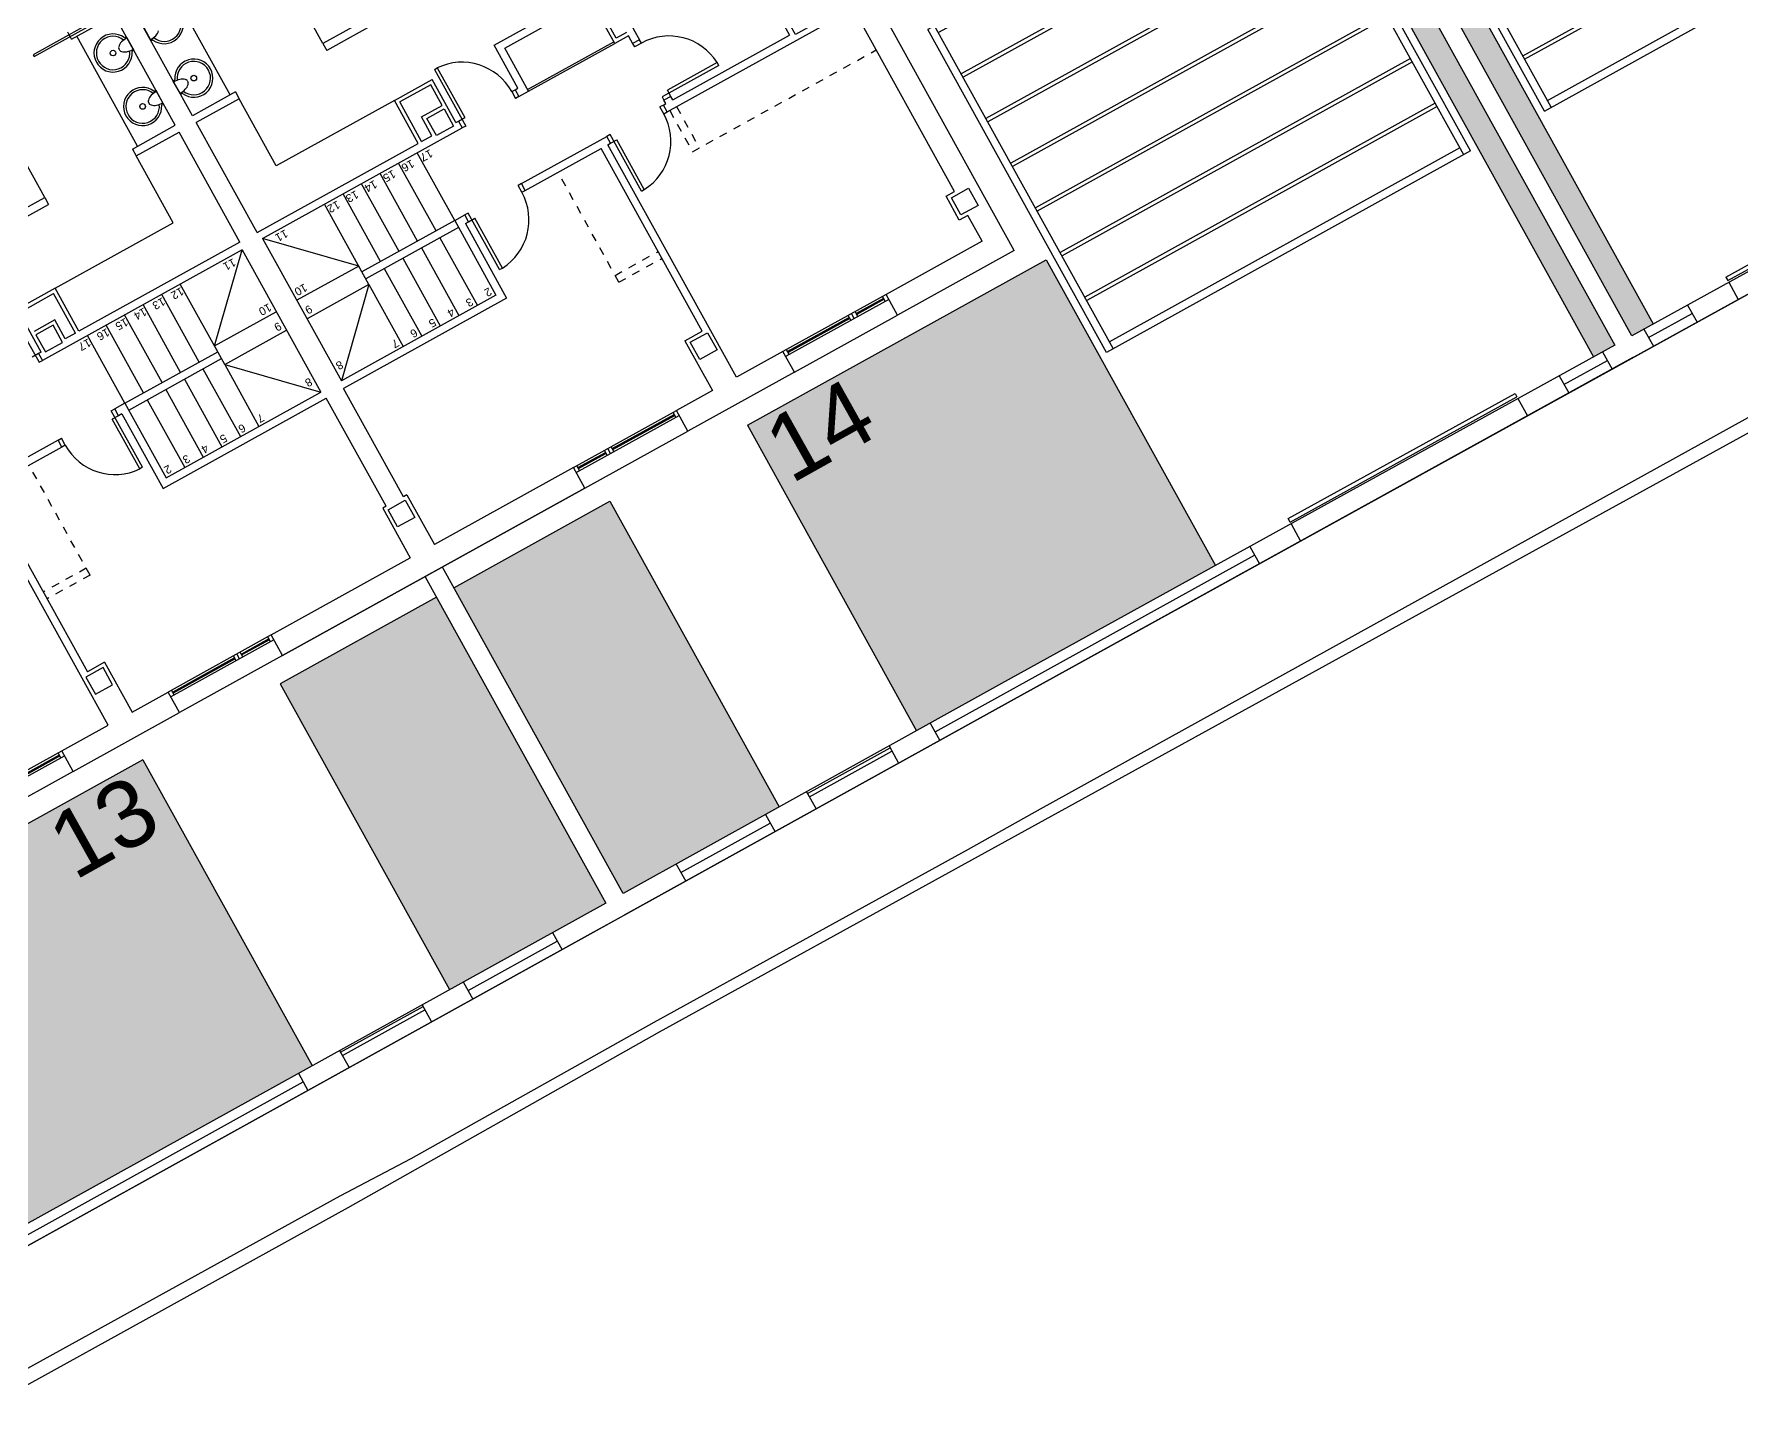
# Model space of a CAD drawing. Header units: millimetres. Extents: x 441061 to 442903, y 4515148 to 4515613.
# Drawn here: x 441826.2 to 441847.95, y 4515530.1 to 4515547.76 of the extents above; entities that cross this region are included whole.
import ezdxf
from ezdxf.enums import TextEntityAlignment as Align

# ---------------------------------------------------------------- set-up
doc = ezdxf.new("R2010")
doc.units = ezdxf.units.MM
doc.linetypes.add('RAYITAS', pattern=[0.375, 0.25, -0.125])
doc.layers.add('01_cesped', color=7, linetype='Continuous', true_color=0x659a66)
for name, color, linetype in [('01_cotas', 254, 'Continuous'), ('01_mono PRIMERA', 2, 'Continuous'), ('01_piscinas', 254, 'Continuous'), ('01_proyección', 4, 'RAYITAS'), ('01_PÉRGOLAS', 254, 'Continuous')]:
    doc.layers.add(name, color=color, linetype=linetype)
doc.styles.add('Estilo1', font='swissel.ttf')
doc.styles.add('NIEVES2', font='sanss___.ttf')

# ---------------------------------------------------------------- blocks, each defined once
blk = doc.blocks.new('A$C065C7C63')
at = {"layer": '01_mono PRIMERA', "color": 254}
for p, q in [((1.407, 13.1, 0), (1.407, 9.042, 0)), ((1.407, 13.1, 0), (3.107, 13.1, 0)), ((3.107, 13.1, 0), (3.107, 12.8, 0)), ((4.607, 13.1, 0), (3.107, 13.1, 0)), ((4.607, 13.1, 0), (4.607, 12.8, 0)), ((4.607, 13.1, 0), (6.157, 13.1, 0)), ((6.157, 13.1, 0), (6.157, 12.8, 0)), ((7.657, 13.1, 0), (6.157, 13.1, 0)), ((7.657, 13.1, 0), (7.657, 12.8, 0)), ((7.657, 13.1, 0), (12.057, 13.1, 0)), ((12.057, 13.1, 0), (7.657, 13.1, 0)), ((12.057, 13.1, 0), (12.057, 12.8, 0)), ((12.057, 13.1, 0), (13.557, 13.1, 0)), ((15.107, 13.1, 0), (13.557, 13.1, 0)), ((13.557, 13.1, 0), (13.557, 12.8, 0)), ((15.107, 13.1, 0), (15.107, 12.8, 0)), ((15.107, 13.1, 0), (16.607, 13.1, 0)), ((3.107, 12.87, 0), (4.607, 12.87, 0)), ((3.157, 12.87, 0), (3.157, 12.8, 0)), ((3.157, 12.842, 0), (3.557, 12.842, 0)), ((3.557, 12.87, 0), (3.557, 12.8, 0)), ((3.607, 12.87, 0), (3.607, 12.8, 0)), ((3.657, 12.87, 0), (3.657, 12.8, 0)), ((3.657, 12.842, 0), (4.557, 12.842, 0)), ((4.557, 12.87, 0), (4.557, 12.8, 0)), ((7.657, 12.87, 0), (6.157, 12.87, 0)), ((6.207, 12.87, 0), (6.207, 12.8, 0)), ((7.107, 12.842, 0), (6.207, 12.842, 0)), ((7.107, 12.87, 0), (7.107, 12.8, 0)), ((7.157, 12.87, 0), (7.157, 12.8, 0)), ((7.207, 12.87, 0), (7.207, 12.8, 0)), ((7.607, 12.842, 0), (7.207, 12.842, 0)), ((7.607, 12.87, 0), (7.607, 12.8, 0)), ((12.057, 12.87, 0), (13.557, 12.87, 0)), ((12.107, 12.87, 0), (12.107, 12.8, 0)), ((12.107, 12.842, 0), (12.507, 12.842, 0)), ((12.507, 12.87, 0), (12.507, 12.8, 0)), ((12.557, 12.87, 0), (12.557, 12.8, 0)), ((12.607, 12.87, 0), (12.607, 12.8, 0)), ((12.607, 12.842, 0), (13.507, 12.842, 0)), ((13.507, 12.87, 0), (13.507, 12.8, 0)), ((16.607, 12.87, 0), (15.107, 12.87, 0)), ((15.157, 12.87, 0), (15.157, 12.8, 0)), ((16.057, 12.842, 0), (15.157, 12.842, 0)), ((1.707, 12.8, 0), (1.707, 12.425, 0)), ((1.707, 12.8, 0), (3.107, 12.8, 0)), ((3.107, 12.8, 0), (4.607, 12.8, 0)), ((3.157, 12.828, 0), (3.557, 12.828, 0)), ((3.657, 12.828, 0), (4.557, 12.828, 0)), ((4.607, 12.8, 0), (5.282, 12.8, 0)), ((5.282, 12.8, 0), (5.282, 9.415, 0)), ((5.632, 12.075, 0), (5.632, 12.8, 0)), ((5.632, 12.8, 0), (6.157, 12.8, 0)), ((7.657, 12.8, 0), (6.157, 12.8, 0)), ((7.107, 12.828, 0), (6.207, 12.828, 0)), ((7.607, 12.828, 0), (7.207, 12.828, 0)), ((7.657, 12.8, 0), (9.682, 12.8, 0)), ((9.682, 12.075, 0), (9.682, 12.8, 0)), ((10.032, 12.075, 0), (10.032, 12.8, 0)), ((12.057, 12.8, 0), (10.032, 12.8, 0)), ((12.057, 12.8, 0), (13.557, 12.8, 0)), ((12.107, 12.828, 0), (12.507, 12.828, 0)), ((12.607, 12.828, 0), (13.507, 12.828, 0)), ((14.082, 12.8, 0), (13.557, 12.8, 0)), ((14.082, 12.075, 0), (14.082, 12.8, 0)), ((14.432, 12.8, 0), (14.432, 9.415, 0)), ((15.107, 12.8, 0), (14.432, 12.8, 0)), ((16.607, 12.8, 0), (15.107, 12.8, 0)), ((16.057, 12.828, 0), (15.157, 12.828, 0)), ((1.707, 12.075, 0), (1.707, 9.415, 0)), ((5.382, 12.075, 0), (5.382, 9.415, 0)), ((9.682, 12.075, 0), (9.732, 12.075, 0)), ((9.732, 12.075, 0), (9.732, 10.5, 0)), ((9.982, 12.075, 0), (9.982, 10.5, 0)), ((9.982, 12.075, 0), (10.032, 12.075, 0)), ((14.332, 9.415, 0), (14.332, 12.075, 0)), ((7.357, 10.5, 0), (9.732, 10.5, 0)), ((7.357, 9.415, 0), (7.357, 10.5, 0)), ((12.357, 10.5, 0), (9.982, 10.5, 0)), ((12.357, 9.415, 0), (12.357, 10.5, 0)), ((7.457, 10.4, 0), (9.707, 10.4, 0)), ((7.457, 9.315, 0), (7.457, 10.4, 0)), ((7.727, 9.415, 0), (7.727, 10.4, 0)), ((7.997, 9.415, 0), (7.997, 10.4, 0)), ((8.267, 9.415, 0), (8.267, 10.4, 0)), ((8.537, 9.415, 0), (8.537, 10.4, 0)), ((8.807, 9.5, 0), (8.807, 10.4, 0)), ((8.807, 9.5, 0), (9.707, 10.4, 0)), ((9.707, 8.33, 0), (9.707, 10.4, 0)), ((12.257, 10.4, 0), (10.007, 10.4, 0)), ((10.907, 9.5, 0), (10.007, 10.4, 0)), ((10.007, 8.33, 0), (10.007, 10.4, 0)), ((10.907, 9.5, 0), (10.907, 10.4, 0)), ((11.177, 9.415, 0), (11.177, 10.4, 0)), ((11.447, 9.415, 0), (11.447, 10.4, 0)), ((11.717, 9.415, 0), (11.717, 10.4, 0)), ((11.987, 9.415, 0), (11.987, 10.4, 0)), ((12.257, 9.315, 0), (12.257, 10.4, 0)), ((5.194, 10.139, 0), (5.153, 10.139, 0)), ((5.153, 10.139, 0), (5.153, 9.415, 0)), ((5.194, 10.139, 0), (5.194, 9.315, 0)), ((7.259, 10.139, 0), (7.217, 10.139, 0)), ((7.217, 10.139, 0), (7.217, 9.415, 0)), ((7.259, 10.139, 0), (7.259, 9.315, 0)), ((12.456, 10.139, 0), (12.497, 10.139, 0)), ((12.456, 10.139, 0), (12.456, 9.315, 0)), ((12.497, 10.139, 0), (12.497, 9.415, 0)), ((4.419, 9.415, 0), (1.707, 9.415, 0)), ((4.419, 9.415, 0), (4.419, 9.315, 0)), ((4.469, 9.415, 0), (4.419, 9.415, 0)), ((4.469, 9.415, 0), (4.469, 9.315, 0)), ((5.244, 9.415, 0), (5.153, 9.415, 0)), ((5.282, 9.415, 0), (5.244, 9.415, 0)), ((5.244, 9.415, 0), (5.244, 9.315, 0)), ((6.484, 9.415, 0), (5.382, 9.415, 0)), ((6.484, 9.415, 0), (6.484, 9.315, 0)), ((6.534, 9.415, 0), (6.484, 9.415, 0)), ((6.534, 9.415, 0), (6.534, 9.315, 0)), ((7.309, 9.415, 0), (7.217, 9.415, 0)), ((7.357, 9.415, 0), (7.309, 9.415, 0)), ((7.309, 9.415, 0), (7.309, 9.315, 0)), ((7.457, 9.415, 0), (8.807, 9.415, 0)), ((8.807, 9.5, 0), (8.807, 8.33, 0)), ((8.807, 9.5, 0), (9.707, 9.5, 0)), ((10.907, 9.5, 0), (10.007, 9.5, 0)), ((10.907, 9.5, 0), (10.907, 8.33, 0)), ((12.257, 9.415, 0), (10.907, 9.415, 0)), ((12.357, 9.415, 0), (12.406, 9.415, 0)), ((12.406, 9.415, 0), (12.406, 9.315, 0)), ((12.406, 9.415, 0), (12.497, 9.415, 0)), ((13.181, 9.415, 0), (13.231, 9.415, 0)), ((13.181, 9.415, 0), (13.181, 9.315, 0)), ((13.231, 9.415, 0), (14.332, 9.415, 0)), ((13.231, 9.415, 0), (13.231, 9.315, 0)), ((4.282, 9.315, 0), (2.582, 9.315, 0)), ((2.582, 9.13, 0), (2.582, 9.315, 0)), ((3.558, 9.215, 0), (3.558, 9.173, 0)), ((3.558, 9.215, 0), (4.382, 9.215, 0)), ((3.558, 9.173, 0), (4.282, 9.173, 0)), ((4.282, 9.315, 0), (4.282, 9.265, 0)), ((4.282, 9.265, 0), (4.382, 9.265, 0)), ((4.282, 9.265, 0), (4.282, 9.173, 0)), ((4.419, 9.315, 0), (4.382, 9.315, 0)), ((4.382, 9.315, 0), (4.382, 9.265, 0)), ((4.382, 9.215, 0), (4.382, 9.265, 0)), ((4.419, 9.315, 0), (4.469, 9.315, 0)), ((5.194, 9.315, 0), (5.244, 9.315, 0)), ((6.484, 9.315, 0), (5.244, 9.315, 0)), ((6.484, 9.315, 0), (6.534, 9.315, 0)), ((7.259, 9.315, 0), (7.309, 9.315, 0)), ((7.457, 9.315, 0), (7.309, 9.315, 0)), ((7.457, 9.315, 0), (7.457, 8.33, 0)), ((7.457, 9.315, 0), (8.807, 9.315, 0)), ((7.727, 9.315, 0), (7.727, 8.33, 0)), ((7.997, 9.315, 0), (7.997, 8.33, 0)), ((8.267, 9.315, 0), (8.267, 8.33, 0)), ((8.537, 9.315, 0), (8.537, 8.33, 0)), ((8.807, 9.315, 0), (8.807, 9.23, 0)), ((8.807, 9.23, 0), (9.707, 9.23, 0)), ((8.807, 9.23, 0), (9.707, 8.33, 0)), ((10.907, 9.23, 0), (10.007, 9.23, 0)), ((10.907, 9.23, 0), (10.007, 8.33, 0)), ((10.907, 9.315, 0), (10.907, 9.23, 0)), ((12.257, 9.315, 0), (10.907, 9.315, 0)), ((11.177, 9.315, 0), (11.177, 8.33, 0)), ((11.447, 9.315, 0), (11.447, 8.33, 0)), ((11.717, 9.315, 0), (11.717, 8.33, 0)), ((11.987, 9.315, 0), (11.987, 8.33, 0)), ((12.257, 9.315, 0), (12.257, 8.33, 0)), ((12.257, 9.315, 0), (12.406, 9.315, 0)), ((12.456, 9.315, 0), (12.406, 9.315, 0)), ((13.231, 9.315, 0), (13.181, 9.315, 0)), ((13.231, 9.315, 0), (14.47, 9.315, 0)), ((4.282, 8.49, 0), (4.282, 8.44, 0)), ((4.282, 8.49, 0), (4.382, 8.49, 0)), ((4.382, 8.44, 0), (4.382, 8.49, 0)), ((4.282, 8.455, 0), (4.282, 7.705, 0)), ((4.282, 8.44, 0), (4.382, 8.44, 0)), ((4.382, 8.455, 0), (4.382, 8.33, 0)), ((4.382, 8.33, 0), (4.582, 8.33, 0)), ((4.382, 8.28, 0), (4.532, 8.28, 0)), ((4.532, 8.28, 0), (4.532, 7.705, 0)), ((5.837, 8.33, 0), (4.582, 8.33, 0)), ((4.582, 8.33, 0), (4.582, 7.705, 0)), ((5.837, 8.305, 0), (4.582, 8.305, 0)), ((5.976, 8.33, 0), (5.837, 8.33, 0)), ((5.837, 8.33, 0), (5.837, 7.705, 0)), ((5.976, 8.23, 0), (5.976, 8.33, 0)), ((5.976, 8.33, 0), (6.026, 8.33, 0)), ((6.026, 8.23, 0), (6.026, 8.33, 0)), ((6.751, 7.506, 0), (6.751, 8.33, 0)), ((6.751, 8.33, 0), (6.801, 8.33, 0)), ((9.707, 8.33, 0), (6.801, 8.33, 0)), ((6.801, 8.23, 0), (6.801, 8.33, 0)), ((10.007, 8.33, 0), (12.913, 8.33, 0)), ((12.913, 8.23, 0), (12.913, 8.33, 0)), ((12.963, 8.33, 0), (12.913, 8.33, 0)), ((12.963, 7.506, 0), (12.963, 8.33, 0)), ((5.976, 8.23, 0), (5.937, 8.23, 0)), ((5.937, 8.23, 0), (5.937, 7.605, 0)), ((6.026, 8.23, 0), (5.976, 8.23, 0)), ((6.801, 8.23, 0), (6.71, 8.23, 0)), ((6.71, 7.506, 0), (6.71, 8.23, 0)), ((6.837, 8.23, 0), (6.801, 8.23, 0)), ((6.837, 8.23, 0), (6.837, 7.605, 0)), ((7.337, 8.23, 0), (7.187, 8.23, 0)), ((7.187, 8.23, 0), (7.187, 7.955, 0)), ((7.337, 8.23, 0), (7.337, 7.655, 0)), ((9.732, 8.23, 0), (7.387, 8.23, 0)), ((7.387, 8.23, 0), (7.387, 7.605, 0)), ((9.732, 8.23, 0), (9.732, 6.63, 0)), ((9.982, 8.23, 0), (9.982, 6.63, 0)), ((9.982, 8.23, 0), (12.327, 8.23, 0)), ((12.327, 8.23, 0), (12.327, 7.605, 0)), ((12.377, 8.23, 0), (12.527, 8.23, 0)), ((12.377, 8.23, 0), (12.377, 7.655, 0)), ((12.527, 8.23, 0), (12.527, 7.955, 0)), ((12.877, 8.23, 0), (12.913, 8.23, 0)), ((12.877, 8.23, 0), (12.877, 7.605, 0)), ((12.913, 8.23, 0), (13.005, 8.23, 0)), ((7.187, 7.955, 0), (6.887, 7.955, 0)), ((6.887, 7.955, 0), (6.887, 7.655, 0)), ((12.527, 7.955, 0), (12.827, 7.955, 0)), ((5.837, 7.705, 0), (4.582, 7.705, 0)), ((6.887, 7.655, 0), (7.337, 7.655, 0)), ((12.827, 7.655, 0), (12.377, 7.655, 0)), ((5.937, 7.605, 0), (2.307, 7.605, 0)), ((6.751, 7.506, 0), (6.71, 7.506, 0)), ((7.387, 7.605, 0), (6.837, 7.605, 0)), ((7.387, 7.605, 0), (9.107, 7.605, 0)), ((9.107, 7.605, 0), (9.107, 6.63, 0)), ((10.607, 7.605, 0), (10.607, 6.63, 0)), ((12.327, 7.605, 0), (10.607, 7.605, 0)), ((12.327, 7.605, 0), (12.877, 7.605, 0)), ((7.107, 6.63, 0), (7.832, 6.63, 0)), ((7.207, 6.53, 0), (7.832, 6.53, 0)), ((7.832, 6.53, 0), (7.832, 6.63, 0)), ((7.832, 6.53, 0), (7.832, 4.93, 0)), ((9.107, 6.63, 0), (9.732, 6.63, 0)), ((9.107, 6.53, 0), (9.107, 6.63, 0)), ((9.107, 6.53, 0), (9.732, 6.53, 0)), ((9.182, 6.53, 0), (9.182, 4.93, 0)), ((9.732, 6.53, 0), (9.732, 4.93, 0)), ((10.607, 6.63, 0), (9.982, 6.63, 0)), ((9.982, 6.53, 0), (9.982, 4.93, 0)), ((9.982, 6.53, 0), (9.982, 4.93, 0)), ((10.607, 6.53, 0), (9.982, 6.53, 0)), ((10.532, 6.53, 0), (10.532, 4.93, 0)), ((10.607, 6.53, 0), (10.607, 6.63, 0)), ((12.607, 6.63, 0), (11.882, 6.63, 0)), ((11.882, 6.53, 0), (11.882, 6.63, 0)), ((11.882, 6.53, 0), (11.882, 4.93, 0)), ((12.507, 6.53, 0), (11.882, 6.53, 0)), ((9.575, 6.104, 0), (9.575, 6.134, 0)), ((9.73, 6.215, 0), (9.715, 6.215, 0)), ((9.732, 6.213, 0), (9.732, 6.025, 0)), ((9.982, 6.213, 0), (9.982, 6.025, 0)), ((9.985, 6.215, 0), (9.999, 6.215, 0)), ((10.139, 6.104, 0), (10.139, 6.134, 0)), ((9.73, 6.022, 0), (9.715, 6.023, 0)), ((9.985, 6.022, 0), (9.999, 6.023, 0)), ((9.73, 5.438, 0), (9.715, 5.437, 0)), ((9.985, 5.438, 0), (9.999, 5.437, 0)), ((9.732, 5.247, 0), (9.732, 5.435, 0)), ((9.982, 5.247, 0), (9.982, 5.435, 0)), ((9.985, 5.245, 0), (9.999, 5.245, 0)), ((10.139, 5.356, 0), (10.139, 5.326, 0)), ((10.607, 4.93, 0), (9.982, 4.93, 0)), ((10.607, 4.93, 0), (10.607, 4.894, 0)), ((10.607, 4.894, 0), (10.607, 4.866, 0)), ((10.607, 4.866, 0), (10.607, 4.83, 0))]:
    blk.add_line(p, q, dxfattribs=at)
for points in [[(1.707, 12.425), (1.832, 12.425), (1.832, 12.075)], [(14.132, 12.125), (14.382, 12.125), (14.382, 12.375), (14.132, 12.375), (14.132, 12.125), (14.132, 12.125)], [(1.832, 12.075), (1.707, 12.075)], [(5.632, 12.075), (5.382, 12.075)], [(14.082, 12.075), (14.332, 12.075)]]:
    blk.add_lwpolyline(points, dxfattribs=at)
for points in [[(1.782, 12.125), (1.532, 12.125), (1.532, 12.375), (1.782, 12.375), (1.782, 12.125)], [(5.582, 12.125), (5.332, 12.125), (5.332, 12.375), (5.582, 12.375), (5.582, 12.125)], [(9.732, 12.375), (9.982, 12.375), (9.982, 12.125), (9.732, 12.125), (9.732, 12.375)], [(7.137, 8.005), (6.887, 8.005), (6.887, 8.255), (7.137, 8.255), (7.137, 8.005)], [(12.577, 8.005), (12.827, 8.005), (12.827, 8.255), (12.577, 8.255), (12.577, 8.005)]]:
    blk.add_lwpolyline(points, close=True, dxfattribs=at)
at = {"layer": '01_mono PRIMERA', "color": 254, "elevation": 0}
for points in [[(1.832, 9.345), (2.512, 9.345), (2.512, 9.2), (1.832, 9.2)], [(11.132, 4.894), (9.982, 4.894), (9.982, 4.866), (11.132, 4.866)]]:
    blk.add_lwpolyline(points, close=True, dxfattribs=at)
at = {"layer": '01_mono PRIMERA', "color": 254}
for centre in [(9.485, 6.119, 0), (10.23, 6.119, 0), (10.23, 5.341, 0)]:
    blk.add_circle(centre, 0.036, dxfattribs=at)
for centre, radius, start, end in [((5.194, 9.415, 0), 0.725, 93.2758, 180), ((7.259, 9.415, 0), 0.725, 93.2758, 180), ((12.456, 9.415, 0), 0.725, 0, 86.7242), ((4.282, 9.215, 0), 0.725, 183.2758, 270), ((6.751, 8.23, 0), 0.725, 180, 266.7242), ((9.485, 6.119, 0), 0.243, 24.8749, 335.1251), ((9.485, 6.119, 0), 0.213, 22.0656, 338.0564), ((10.23, 6.119, 0), 0.243, 204.8749, 155.1251), ((10.23, 6.119, 0), 0.213, 201.9436, 157.9344), ((9.623, 6.119, 0), 0.0498, 135.6956, 162.5904), ((9.623, 6.119, 0), 0.0498, 197.9532, 224.3044), ((9.69, 6.054, 0), 0.143, 106.8165, 135.6956), ((9.729, 5.923, 0), 0.279, 89.383, 106.8165), ((9.716, 6.228, 0), 0.0128, 210.5291, 266.214), ((9.73, 6.213, 0), 0.0027, 360, 83.3159), ((9.985, 6.213, 0), 0.0027, 96.6841, 180), ((9.985, 5.923, 0), 0.279, 73.1835, 90.617), ((9.998, 6.228, 0), 0.0128, 273.786, 329.4709), ((10.025, 6.054, 0), 0.143, 44.3044, 73.1835), ((10.092, 6.119, 0), 0.0498, 17.4096, 44.3044), ((10.092, 6.119, 0), 0.0498, 315.6956, 342.0468), ((9.69, 6.184, 0), 0.143, 224.3044, 253.1835), ((9.729, 6.315, 0), 0.279, 253.1835, 270.617), ((9.716, 6.01, 0), 0.0128, 93.786, 149.4709), ((9.73, 6.025, 0), 0.0027, 276.6841, 360), ((9.985, 6.315, 0), 0.279, 269.383, 286.8165), ((9.985, 6.025, 0), 0.0027, 180, 263.3159), ((9.998, 6.01, 0), 0.0128, 30.5291, 86.214), ((10.025, 6.184, 0), 0.143, 286.8165, 315.6956), ((9.485, 5.341, 0), 0.243, 24.8749, 335.1251), ((9.485, 5.341, 0), 0.213, 21.9436, 337.9344), ((9.716, 5.45, 0), 0.0128, 210.5291, 266.214), ((9.73, 5.435, 0), 0.0027, 0, 83.3159), ((9.985, 5.435, 0), 0.0027, 96.6841, 180), ((9.998, 5.45, 0), 0.0128, 273.786, 329.4709), ((10.23, 5.341, 0), 0.243, 204.8749, 155.1251), ((10.23, 5.341, 0), 0.213, 202.0656, 158.0564), ((9.69, 5.276, 0), 0.143, 106.8165, 135.6956), ((9.729, 5.145, 0), 0.279, 89.383, 106.8165), ((9.985, 5.145, 0), 0.279, 73.1835, 90.617), ((9.985, 5.537, 0), 0.279, 269.383, 286.8165), ((9.985, 5.247, 0), 0.0027, 180, 263.3159), ((9.998, 5.232, 0), 0.0128, 30.5291, 86.214), ((10.025, 5.276, 0), 0.143, 44.3044, 73.1835), ((10.025, 5.406, 0), 0.143, 286.8165, 315.6956), ((10.092, 5.341, 0), 0.0498, 17.9532, 44.3044), ((10.092, 5.341, 0), 0.0498, 315.6956, 342.5904)]:
    blk.add_arc(centre, radius, start, end, dxfattribs=at)
at = {"layer": '01_proyección', "color": 120, "ltscale": 0.25}
for p, q in [((6.007, 11.015, 0), (5.382, 11.015, 0)), ((6.007, 10.915, 0), (5.382, 10.915, 0)), ((6.007, 11.015, 0), (6.007, 9.415, 0)), ((13.707, 11.015, 0), (14.332, 11.015, 0)), ((13.707, 11.015, 0), (13.707, 9.43, 0)), ((13.707, 10.915, 0), (14.332, 10.915, 0)), ((4.382, 10.015, 0), (1.707, 10.015, 0)), ((4.282, 9.415, 0), (4.282, 10.015, 0)), ((4.382, 9.415, 0), (4.382, 10.015, 0))]:
    blk.add_line(p, q, dxfattribs=at)
at = {"layer": '01_mono PRIMERA', "color": 254, "style": 'NIEVES2'}
for s, height, p in [('2', 0.103, (7.526, 10.268, 0)), ('3', 0.103, (7.796, 10.268, 0)), ('4', 0.103, (8.066, 10.268, 0)), ('5', 0.103, (8.336, 10.268, 0)), ('6', 0.103, (8.606, 10.268, 0)), ('7', 0.103, (8.876, 10.268, 0)), ('8', 0.103, (9.632, 10.166, 0)), ('8', 0.103, (10.082, 10.166, 0)), ('7', 0.103, (10.838, 10.268, 0)), ('6', 0.103, (11.108, 10.268, 0)), ('5', 0.103, (11.378, 10.268, 0)), ('4', 0.103, (11.648, 10.268, 0)), ('3', 0.103, (11.918, 10.268, 0)), ('2', 0.103, (12.188, 10.268, 0)), ('9', 0.103, (9.632, 9.356, 0)), ('9', 0.103, (10.082, 9.356, 0)), ('10', 0.1026, (9.597, 9.086, 0)), ('10', 0.1026, (10.117, 9.086, 0)), ('17', 0.1026, (7.37, 8.365, 0)), ('16', 0.1026, (7.64, 8.365, 0)), ('15', 0.1026, (7.91, 8.365, 0)), ('14', 0.1026, (8.18, 8.365, 0)), ('13', 0.1026, (8.45, 8.365, 0)), ('12', 0.1026, (8.72, 8.365, 0)), ('11', 0.1026, (9.478, 8.365, 0)), ('11', 0.1026, (10.236, 8.365, 0)), ('12', 0.1026, (10.995, 8.365, 0)), ('13', 0.1026, (11.265, 8.365, 0)), ('14', 0.1026, (11.535, 8.365, 0)), ('15', 0.1026, (11.805, 8.365, 0)), ('16', 0.1026, (12.075, 8.365, 0)), ('17', 0.1026, (12.345, 8.365, 0))]:
    blk.add_text(s, height=height, dxfattribs=at).set_placement(p, align=Align.CENTER)
blk = doc.blocks.new('A$C3397442D')
at = {"layer": '01_cotas'}
for p, q in [((0, 4.7), (0, 0)), ((0, 4.7), (5.3, 4.7)), ((0.1, 4.7), (0.1, 0)), ((0.1, 4.6), (5.2, 4.6)), ((5.2, 4.7), (5.2, 0)), ((5.3, 4.7), (5.3, 0)), ((0.1, 4), (5.2, 4)), ((0.1, 3.95), (5.2, 3.95)), ((0.1, 3.35), (5.2, 3.35)), ((0.1, 3.3), (5.2, 3.3)), ((0.1, 2.7), (5.2, 2.7)), ((0.1, 2.65), (5.2, 2.65)), ((0.1, 2.05), (5.2, 2.05)), ((0.1, 2), (5.2, 2)), ((0.1, 1.4), (5.2, 1.4)), ((0.1, 1.35), (5.2, 1.35)), ((0.1, 0.75), (5.2, 0.75)), ((0.1, 0.7), (5.2, 0.7)), ((0.1, 0.1), (5.2, 0.1)), ((0, 0), (5.3, 0))]:
    blk.add_line(p, q, dxfattribs=at)

msp = doc.modelspace()

# ---------------------------------------------------------------- hatches: boundary and pattern name
at = {"layer": '01_cesped', "true_color": 0xc1d7c2}
h = msp.add_hatch(color=9, dxfattribs=at)
h.dxf.hatch_style = 1
h.paths.add_polyline_path([(441846.548, 4515543.922), (441846.819, 4515544.072), (441843.022, 4515550.935), (441847.834, 4515553.598), (441844.007, 4515560.514), (441844.794, 4515560.95), (441843.778, 4515562.787), (441850.559, 4515566.539), (441849.126, 4515569.18), (441847.87, 4515568.499), (441846.367, 4515567.662), (441844.609, 4515566.684), (441843.076, 4515565.836), (441841.684, 4515565.065), (441840.022, 4515564.145), (441838.997, 4515563.579), (441837.904, 4515562.975), (441836.45, 4515562.171)])
h = msp.add_hatch(color=9, dxfattribs=at)
h.dxf.hatch_style = 1
h.paths.add_polyline_path([(441823.601, 4515555.057), (441836.231, 4515562.052), (441846.33, 4515543.801), (441846.061, 4515543.653), (441842.256, 4515550.525), (441837.444, 4515547.861), (441833.616, 4515554.776), (441832.83, 4515554.342), (441831.813, 4515556.179), (441825.053, 4515552.436)])
h = msp.add_hatch(color=9, dxfattribs=at)
h.dxf.hatch_style = 1
h.paths.add_polyline_path([(441835.283, 4515542.783), (441839.089, 4515544.89), (441841.245, 4515540.996), (441837.439, 4515538.889)])
h = msp.add_hatch(color=9, dxfattribs=at)
h.dxf.hatch_style = 1
h.paths.add_polyline_path([(441831.543, 4515540.713), (441833.533, 4515541.815), (441835.69, 4515537.923), (441833.698, 4515536.82)])
h = msp.add_hatch(color=9, dxfattribs=at)
h.dxf.hatch_style = 1
h.paths.add_polyline_path([(441829.334, 4515539.49), (441831.324, 4515540.592), (441833.482, 4515536.699), (441831.49, 4515535.596)])
h = msp.add_hatch(color=9, dxfattribs=at)
h.dxf.hatch_style = 1
h.paths.add_polyline_path([(441823.779, 4515536.414), (441827.584, 4515538.521), (441829.74, 4515534.628), (441825.934, 4515532.521)])

# ---------------------------------------------------------------- linework, layer by layer
at = {"layer": '01_piscinas'}
for p, q in [((441836.231, 4515562.052), (441846.33, 4515543.801)), ((441846.548, 4515543.922), (441836.449, 4515562.172)), ((441843.022, 4515550.935), (441846.819, 4515544.072)), ((441842.256, 4515550.525), (441846.061, 4515543.653)), ((441847.746, 4515544.669), (441850.634, 4515546.267)), ((441847.77, 4515544.625), (441850.658, 4515546.223)), ((441849.044, 4515545.299), (441846.548, 4515543.922)), ((441849.165, 4515545.081), (441846.572, 4515543.65)), ((441835.283, 4515542.783), (441839.089, 4515544.89)), ((441839.089, 4515544.89), (441841.245, 4515540.996)), ((441847.746, 4515544.669), (441847.77, 4515544.625)), ((441847.783, 4515544.603), (441847.904, 4515544.384)), ((441846.762, 4515543.898), (441847.317, 4515544.205)), ((441847.258, 4515544.313), (441847.379, 4515544.094)), ((441846.702, 4515544.007), (441846.823, 4515543.788)), ((441846.33, 4515543.801), (441838.521, 4515539.492)), ((441846.56, 4515543.643), (441838.642, 4515539.274)), ((441845.683, 4515543.302), (441846.236, 4515543.608)), ((441846.176, 4515543.717), (441846.298, 4515543.498)), ((441846.572, 4515543.65), (441846.56, 4515543.643)), ((441845.623, 4515543.411), (441845.744, 4515543.193)), ((441842.172, 4515541.593), (441845.061, 4515543.187)), ((441842.196, 4515541.549), (441845.085, 4515543.143)), ((441845.061, 4515543.187), (441845.085, 4515543.143)), ((441845.097, 4515543.122), (441845.218, 4515542.903)), ((441835.283, 4515542.783), (441837.438, 4515538.892)), ((441831.543, 4515540.713), (441833.533, 4515541.815)), ((441833.533, 4515541.815), (441835.688, 4515537.922)), ((441842.196, 4515541.549), (441842.172, 4515541.593)), ((441842.208, 4515541.527), (441842.329, 4515541.308)), ((441841.683, 4515541.237), (441841.804, 4515541.018)), ((441833.699, 4515536.82), (441831.398, 4515540.975)), ((441837.673, 4515538.88), (441841.743, 4515541.128)), ((441831.179, 4515540.854), (441833.48, 4515536.698)), ((441831.324, 4515540.592), (441829.334, 4515539.49)), ((441829.334, 4515539.49), (441831.49, 4515535.596)), ((441838.521, 4515539.492), (441833.699, 4515536.82)), ((441838.642, 4515539.274), (441833.715, 4515536.543)), ((441837.613, 4515538.989), (441837.734, 4515538.77)), ((441836.05, 4515538.094), (441837.1, 4515538.676)), ((441836.075, 4515538.051), (441837.124, 4515538.632)), ((441837.088, 4515538.698), (441837.209, 4515538.479)), ((441827.584, 4515538.521), (441823.779, 4515536.414)), ((441827.584, 4515538.521), (441829.74, 4515534.628)), ((441836.038, 4515538.116), (441836.159, 4515537.898)), ((441834.437, 4515537.086), (441835.574, 4515537.716)), ((441835.513, 4515537.825), (441835.635, 4515537.607)), ((441834.376, 4515537.195), (441834.498, 4515536.976)), ((441833.48, 4515536.698), (441833.166, 4515536.524)), ((441833.166, 4515536.524), (441824.74, 4515531.859)), ((441833.71, 4515536.54), (441833.287, 4515536.306)), ((441833.715, 4515536.543), (441833.71, 4515536.54)), ((441833.287, 4515536.306), (441824.861, 4515531.641)), ((441831.725, 4515535.584), (441832.862, 4515536.214)), ((441832.802, 4515536.323), (441832.923, 4515536.104)), ((441831.665, 4515535.693), (441831.786, 4515535.474)), ((441830.102, 4515534.799), (441831.152, 4515535.381)), ((441830.126, 4515534.756), (441831.176, 4515535.337)), ((441831.14, 4515535.403), (441831.261, 4515535.184)), ((441830.09, 4515534.821), (441830.211, 4515534.603)), ((441825.077, 4515531.901), (441829.626, 4515534.42)), ((441829.565, 4515534.531), (441829.686, 4515534.312))]:
    msp.add_line(p, q, dxfattribs=at)
for points in [[(441779.889, 4515550.219), (441784.675, 4515542.238), (441789.691, 4515533.848), (441792.758, 4515528.795), (441794.797, 4515525.393), (441795.552, 4515524.135, 0.146839), (441798.672, 4515520.827, 0.183488), (441803.546, 4515520.19, 0.071368), (441805.847, 4515521.097), (441806.149, 4515521.261), (441810.432, 4515523.676), (441817.443, 4515527.56), (441824.861, 4515531.641), (441833.287, 4515536.306), (441838.642, 4515539.274), (441849.165, 4515545.081)], [(441779.011, 4515548.99), (441783.637, 4515541.267), (441788.376, 4515533.366), (441788.887, 4515532.498), (441791.476, 4515528.283), (441793.082, 4515525.594), (441793.592, 4515524.719), (441794.744, 4515522.787, 0.142823), (441798.439, 4515519.393, 0.145776), (441802.341, 4515518.674, 0.118442), (441806.19, 4515519.754), (441811.496, 4515522.684), (441813.342, 4515523.685), (441814.191, 4515524.155), (441816.817, 4515525.628), (441817.716, 4515526.129), (441825.698, 4515530.547), (441830.098, 4515532.968), (441831.002, 4515533.446), (441834.097, 4515535.182), (441838.101, 4515537.383), (441839.015, 4515537.896), (441849.833, 4515543.88)], [(441849.919, 4515543.723), (441838.138, 4515537.246), (441834.16, 4515535.054), (441830.196, 4515532.816), (441825.77, 4515530.372), (441817.8, 4515525.985), (441816.893, 4515525.515), (441813.404, 4515523.545), (441811.607, 4515522.548), (441806.279, 4515519.627, -0.121125), (441802.358, 4515518.494, -0.140664), (441798.33, 4515519.254, -0.142395), (441794.615, 4515522.7), (441793.372, 4515524.807), (441791.338, 4515528.251), (441788.242, 4515533.282), (441783.505, 4515541.201), (441778.877, 4515548.867)]]:
    msp.add_lwpolyline(points, format="xyb", dxfattribs=at)

# ---------------------------------------------------------------- block references
at = {"layer": '01_mono PRIMERA', "rotation": 208.9708206671843}
msp.add_blockref('A$C065C7C63', (441833.567, 4515557.15, 0), dxfattribs=at)
at = {"layer": '01_PÉRGOLAS', "xscale": -1, "rotation": 208.9585672561606}
msp.add_blockref('A$C3397442D', (441843.158, 4515550.896), dxfattribs=at)
at = {"layer": '01_PÉRGOLAS', "rotation": 208.9585996072511}
msp.add_blockref('A$C3397442D', (441842.218, 4515550.388), dxfattribs=at)

# ---------------------------------------------------------------- texts
at = {"layer": '01_piscinas', "color": 251, "style": 'Estilo1', "text_generation_flag": 6}
for s, p in [('14', (441836.413, 4515542.35)), ('13', (441827.287, 4515537.3))]:
    msp.add_text(s, height=0.8486, rotation=209.2544, dxfattribs=at).set_placement(p, align=Align.CENTER)

doc.saveas('drawing.dxf')
